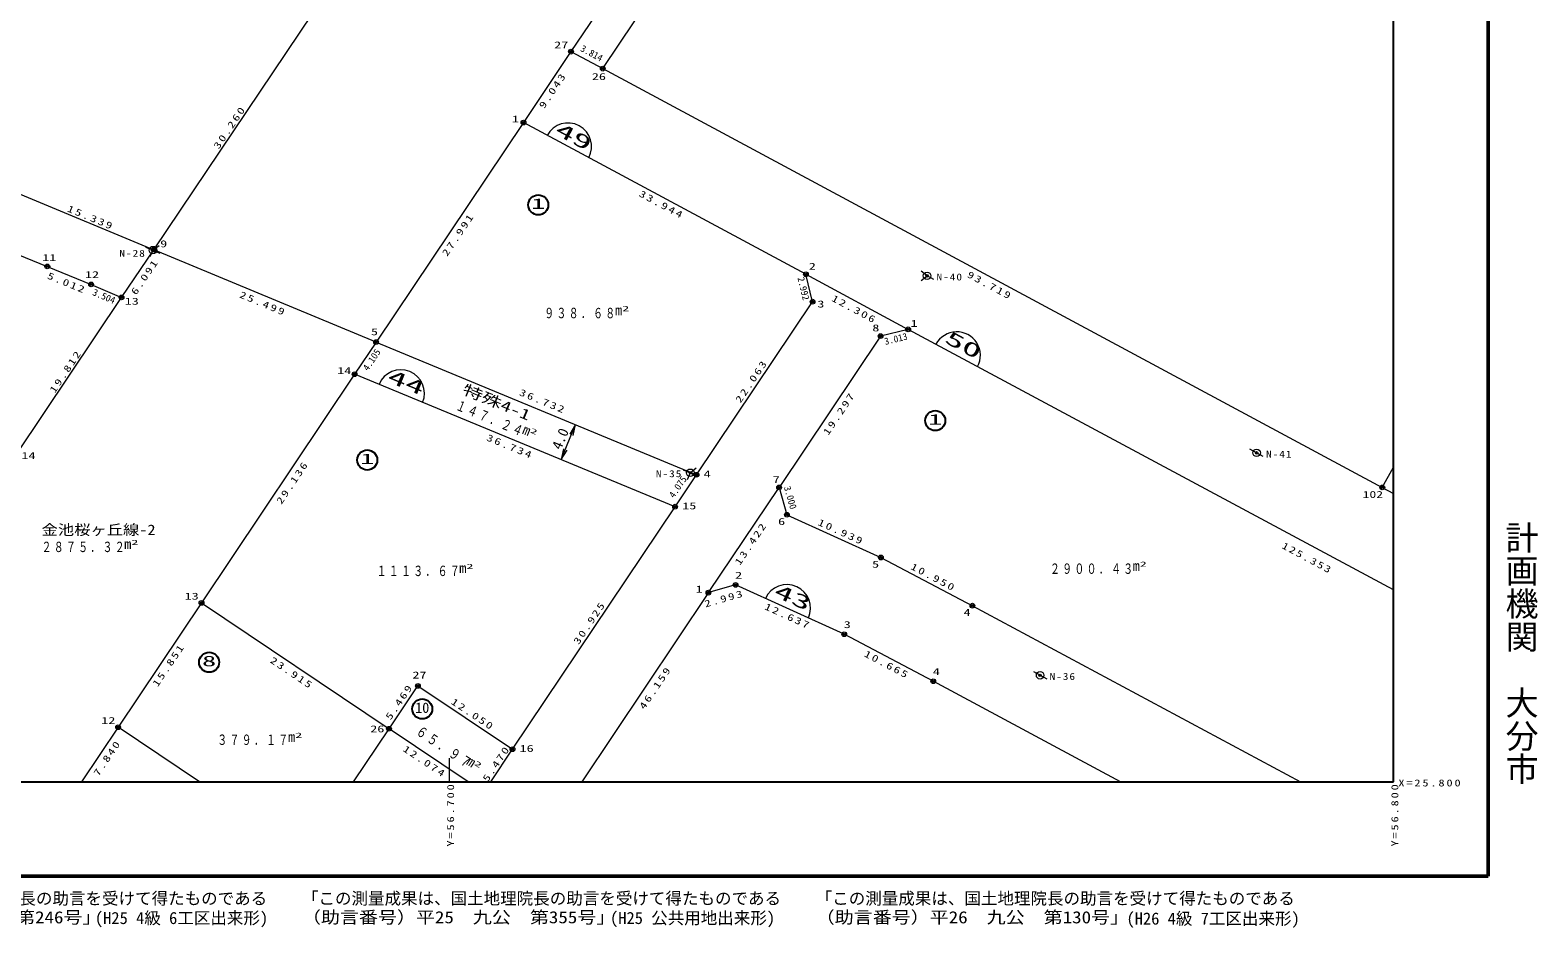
# Model space of a CAD drawing. Units: millimetres at full size, sheet at 1:500; details may follow other scales. Extents: x 56386042 to 56854500, y 25771750 to 26117216.
# Drawn here: x 56655588 to 56815272, y 25784539 to 25879588 of the extents above; entities that cross this region are included whole.
import ezdxf
from ezdxf.enums import TextEntityAlignment as Align

# ---------------------------------------------------------------- set-up
doc = ezdxf.new("R2010")
doc.units = ezdxf.units.MM
doc.header["$LTSCALE"] = 500
doc.header["$PDMODE"] = 32
doc.header["$PDSIZE"] = 250
doc.layers.add('レイヤ1', color=7, linetype='Continuous', lineweight=13)
doc.layers.add('基準点', color=7, linetype='Continuous', lineweight=13)
doc.styles.add('@ＭＳ ゴシック', font='')
doc.styles.add('ＭＳ ゴシック', font='')
doc.styles.add('ＭＳ 明朝', font='')
doc.styles.get('@ＭＳ ゴシック').set_extended_font_data('@MS Gothic')
doc.styles.get('ＭＳ ゴシック').set_extended_font_data('MS Gothic')
doc.styles.get('ＭＳ 明朝').set_extended_font_data('MS Mincho')

# ---------------------------------------------------------------- blocks, each defined once
blk = doc.blocks.new('open_arrow')
at = {"color": 0, "linetype": 'Continuous', "lineweight": -2}
blk.add_lwpolyline([(7.5, 1.25), (0, 0), (7.5, -1.25)], dxfattribs=at)

msp = doc.modelspace()

# ---------------------------------------------------------------- linework, layer by layer
at = {"layer": 'レイヤ1', "lineweight": 50}
for p, q in [((56810000, 25790000), (56810000, 26110000)), ((56390000, 25790000), (56810000, 25790000))]:
    msp.add_line(p, q, dxfattribs=at)
at = {"layer": 'レイヤ1', "lineweight": 25}
for p, q in [((56800000, 25800000), (56800000, 26100000)), ((56400000, 25800000), (56800000, 25800000))]:
    msp.add_line(p, q, dxfattribs=at)
at = {"layer": 'レイヤ1'}
for p, q in [((56748101, 25929883), (56712870, 25877312)), ((56716232, 25875512), (56753049, 25930455)), ((56668682, 25856334), (56685575, 25881440)), ((56712870, 25877312), (56707839, 25869798)), ((56712870, 25877312), (56716232, 25875512)), ((56716232, 25875512), (56798800, 25831175)), ((56707839, 25869798), (56692234, 25846561)), ((56737745, 25853742), (56707839, 25869798)), ((56654517, 25862219), (56668682, 25856334)), ((56650449, 25857404), (56657407, 25854568)), ((56665267, 25851290), (56668682, 25856334)), ((56692234, 25846561), (56668682, 25856334)), ((56657407, 25854568), (56662044, 25852666)), ((56738462, 25850837), (56737745, 25853742)), ((56737745, 25853742), (56748581, 25847910)), ((56662044, 25852666), (56665267, 25851290)), ((56654257, 25834819), (56665267, 25851290)), ((56726174, 25832513), (56738462, 25850837)), ((56692234, 25846561), (56689945, 25843153)), ((56692234, 25846561), (56726174, 25832513)), ((56745653, 25847200), (56734913, 25831168)), ((56748581, 25847910), (56745653, 25847200)), ((56800000, 25820326), (56748581, 25847910)), ((56689945, 25843153), (56673736, 25818942)), ((56723898, 25829133), (56689945, 25843153)), ((56723898, 25829133), (56726174, 25832513)), ((56798800, 25831175), (56800000, 25833331.1)), ((56727427, 25820028), (56734913, 25831168)), ((56734913, 25831168), (56735737, 25828283)), ((56798800, 25831175), (56800000, 25830531.2)), ((56706674, 25803449), (56723898, 25829133)), ((56735737, 25828283), (56745693, 25823751)), ((56745693, 25823751), (56755383, 25818651)), ((56727427, 25820028), (56714005.2, 25800000)), ((56730304, 25820854), (56727427, 25820028)), ((56741807, 25815621), (56730304, 25820854)), ((56673736, 25818942), (56664902, 25805781)), ((56673736, 25818942), (56693596, 25805619)), ((56755383, 25818651), (56790128.4, 25800000)), ((56751240, 25810645), (56741807, 25815621)), ((56693596, 25805619), (56696659, 25810150)), ((56696659, 25810150), (56706674, 25803449)), ((56771070.9, 25800000), (56751240, 25810645)), ((56664902, 25805781), (56661022.2, 25800000)), ((56673528.8, 25800000), (56664902, 25805781)), ((56689840, 25800000), (56693596, 25805619)), ((56701993.1, 25800000), (56693596, 25805619)), ((56704364.8, 25800000), (56706674, 25803449))]:
    msp.add_line(p, q, dxfattribs=at)
at = {"layer": 'レイヤ1', "lineweight": 18}
msp.add_line((56700000, 25800000), (56700000, 25802500), dxfattribs=at)
at = {"layer": 'レイヤ1'}
for centre in [(56712870, 25877312), (56716232, 25875512), (56707839, 25869798), (56668682, 25856334), (56657407, 25854568), (56662044, 25852666), (56737745, 25853742), (56665267, 25851290), (56738462, 25850837), (56748581, 25847910), (56692234, 25846561), (56745653, 25847200), (56689945, 25843153), (56726174, 25832513), (56734913, 25831168), (56798800, 25831175), (56723898, 25829133), (56735737, 25828283), (56745693, 25823751), (56730304, 25820854), (56727427, 25820028), (56673736, 25818942), (56755383, 25818651), (56741807, 25815621), (56696659, 25810150), (56751240, 25810645), (56664902, 25805781), (56693596, 25805619), (56706674, 25803449)]:
    msp.add_circle(centre, 250, dxfattribs=at)
at = {"layer": 'レイヤ1', "lineweight": 25}
for centre in [(56709405.1, 25861085.4), (56751447.8, 25838245.9), (56691291.5, 25834074.7), (56674545.2, 25812658), (56697115.4, 25807716.5)]:
    msp.add_circle(centre, 1060.7, dxfattribs=at)
at = {"layer": 'レイヤ1', "lineweight": 18}
for centre, start, end in [((56712555.2, 25867265.9), 331.76944, 151.76944), ((56753731.3, 25845147.1), 331.7884, 151.7884), ((56694846.1, 25841129.2), 337.56311, 157.56311), ((56735741.1, 25818380.5), 335.53803, 155.53803)]:
    msp.add_arc(centre, 2500, start, end, dxfattribs=at)
at = {"layer": 'レイヤ1'}
for p in [(56712870, 25877312), (56716232, 25875512), (56707839, 25869798), (56668682, 25856334), (56657407, 25854568), (56737745, 25853742), (56662044, 25852666), (56665267, 25851290), (56738462, 25850837), (56692234, 25846561), (56745653, 25847200), (56748581, 25847910), (56689945, 25843153), (56726174, 25832513), (56734913, 25831168), (56798800, 25831175), (56723898, 25829133), (56735737, 25828283), (56745693, 25823751), (56730304, 25820854), (56727427, 25820028), (56673736, 25818942), (56755383, 25818651), (56741807, 25815621), (56696659, 25810150), (56751240, 25810645), (56664902, 25805781), (56693596, 25805619), (56706674, 25803449)]:
    msp.add_point(p, dxfattribs=at)
at = {"layer": '基準点'}
for p, q in [((56668597.7, 25856296), (56667851.8, 25856585.3)), ((56668597.7, 25856296), (56668250.9, 25855575)), ((56669248.4, 25856761.3), (56668597.7, 25856296)), ((56668597.7, 25856296), (56669336.7, 25855989.8)), ((56750585.6, 25853576.2), (56749953.7, 25854066.7)), ((56749970.5, 25853064.7), (56750585.6, 25853576.2)), ((56751290.4, 25853197.7), (56750585.6, 25853576.2)), ((56711823.6, 25834118.8), (56713355.1, 25837818.8)), ((56785486.1, 25834833.4), (56784781.3, 25835211.9)), ((56786191, 25834455.2), (56785486.1, 25834833.4)), ((56724762.9, 25833026.8), (56725502, 25832720.6)), ((56725502, 25832720.6), (56725184.9, 25831986.1)), ((56725502, 25832720.6), (56726117.2, 25833232.1)), ((56725502, 25832720.6), (56726194.4, 25832319.9)), ((56761865.6, 25811679.6), (56762558.1, 25811278.9)), ((56762558.1, 25811278.9), (56763261.6, 25810898.1))]:
    msp.add_line(p, q, dxfattribs=at)
for centre in [(56668598, 25856296), (56750586, 25853576), (56785486, 25834833), (56725502, 25832721), (56762558, 25811279)]:
    msp.add_circle(centre, 400, dxfattribs=at)
for p in [(56668598, 25856296), (56750586, 25853576), (56785486, 25834833), (56725502, 25832721), (56762558, 25811279)]:
    msp.add_point(p, dxfattribs=at)

# ---------------------------------------------------------------- block references
at = {"layer": '基準点', "xscale": 155, "yscale": 155}
for p, rotation in [((56713355.1, 25837818.8), 247.5), ((56711823.6, 25834118.8), 67.5)]:
    msp.add_blockref('open_arrow', p, dxfattribs=dict(at, rotation=rotation))

# ---------------------------------------------------------------- texts
at = {"layer": 'レイヤ1', "style": 'ＭＳ ゴシック'}
for s, height, width, p in [('27', 733.1, 1.5, (56711083.1, 25877438.1)), ('26', 733.1, 1.5, (56715077.5, 25874088.4)), ('1', 733.1, 1.5, (56706601.3, 25869594.6)), ('1', 1100, 2, (56708655.1, 25860335.4)), ('9', 733.1, 1.5, (56669357.4, 25856379.9)), ('11', 733.1, 1.5, (56656858.1, 25854910.9)), ('2', 733.1, 1.5, (56738050.1, 25853993.6)), ('12', 733.1, 1.5, (56661389.7, 25853114.2)), ('13', 733.1, 1.5, (56665605.6, 25850295.7)), ('2', 549.9, 2, (56718290.6, 25849668.2)), ('3', 733.1, 1.5, (56738962, 25850002.9)), ('8', 733.1, 1.5, (56744779.6, 25847473.3)), ('1', 733.1, 1.5, (56748828.9, 25847951.3)), ('5', 733.1, 1.5, (56691683.4, 25847063.7)), ('14', 733.1, 1.5, (56688109, 25842951.9)), ('1', 1100, 2, (56750697.8, 25837495.9)), ('14', 733.1, 1.5, (56654664.2, 25833952.8)), ('1', 1100, 2, (56690541.5, 25833324.7)), ('4', 733.1, 1.5, (56726924.5, 25832013)), ('7', 733.1, 1.5, (56734227, 25831402.9)), ('102', 733.1, 1.45, (56796711, 25829839.8)), ('15', 733.1, 1.5, (56724648.5, 25828633)), ('金池桜ヶ丘線-2', 1100, 1.15, (56656797.3, 25825808.3)), ('6', 733.1, 1.5, (56734803.8, 25826981.3)), ('2', 549.9, 2, (56666297.3, 25824908.3)), ('2', 549.9, 2, (56701787.1, 25822366.5)), ('5', 733.1, 1.5, (56744759.8, 25822449.3)), ('2', 549.9, 2, (56773104.3, 25822599.7)), ('2', 733.1, 1.5, (56730252.8, 25821289.4)), ('13', 733.1, 1.5, (56671949.1, 25819068.1)), ('1', 733.1, 1.5, (56726066.7, 25819820.1)), ('4', 733.1, 1.5, (56754449.8, 25817349.3)), ('3', 733.1, 1.5, (56741755.8, 25816056.4)), ('8', 1100, 2, (56673795.2, 25811908)), ('27', 733.1, 1.5, (56696073.3, 25810719)), ('4', 733.1, 1.5, (56751188.8, 25811080.4)), ('12', 733.1, 1.5, (56663115.1, 25805907.1)), ('2', 549.9, 2, (56683661.5, 25804485)), ('26', 733.1, 1.5, (56691607.2, 25805018.8)), ('16', 733.1, 1.5, (56707424.5, 25802949)), ('（助言番号）平25\u3000九公\u3000第246号」', 1283, 1.15, (56629948.1, 25784628.9)), ('（助言番号）平25\u3000九公\u3000第355号」', 1283, 1.15, (56684370.3, 25784634.3)), ('（助言番号）平26\u3000九公\u3000第130号」', 1283, 1.15, (56738787.3, 25784630.3))]:
    msp.add_text(s, height=height, dxfattribs=dict(at, width=width)).set_placement(p, align=Align.BOTTOM_LEFT)
at = {"layer": 'レイヤ1'}
for s, height, rotation, style, p in [('3.814', 733.1, 331.836, 'ＭＳ ゴシック', (56713689.9, 25877224.7)), ('2.992', 733.1, 283.864, 'ＭＳ ゴシック', (56736634.1, 25853300.5)), ('3.504', 733.1, 336.881, 'ＭＳ ゴシック', (56662034.7, 25851365.2)), ('3.013', 733.1, 13.63, 'ＭＳ ゴシック', (56746203.1, 25846043.5)), ('4.105', 733.1, 56.113, 'ＭＳ ゴシック', (56691551.9, 25843325.4)), ('m', 1100, 337.515, 'ＭＳ ゴシック', (56707503.6, 25836579.6)), ('4.075', 733.1, 56.045, 'ＭＳ ゴシック', (56723969.1, 25829867.5)), ('3.000', 733.1, 285.94, 'ＭＳ ゴシック', (56735197.5, 25831132.4)), ('計画機関\u3000大分市', 2566, 270, '@ＭＳ ゴシック', (56811502.9, 25827632.3)), ('m', 1100, 326.214, 'ＭＳ ゴシック', (56701523.6, 25801616))]:
    msp.add_text(s, height=height, rotation=rotation, dxfattribs=dict(at, style=style)).set_placement(p, align=Align.BOTTOM_LEFT)
at = {"layer": 'レイヤ1', "style": 'ＭＳ ゴシック'}
for s, height, rotation, width, p in [('49', 1466, 331.769, 2, (56710864.8, 25868249.7)), ('50', 1466, 331.788, 2, (56752124, 25846186)), ('44', 1466, 337.563, 2, (56693142.4, 25842001.1)), ('特殊4-1', 1100, 337.515, 1.45, (56701147.4, 25840833.9)), ('2', 549.9, 337.515, 2, (56708426.1, 25836847.2)), ('43', 1466, 335.538, 2, (56734069.3, 25819312.1)), ('2', 549.9, 326.214, 2, (56702480.6, 25801697.6))]:
    msp.add_text(s, height=height, rotation=rotation, dxfattribs=dict(at, width=width)).set_placement(p, align=Align.BOTTOM_LEFT)
at = {"layer": 'レイヤ1'}
for s, height, style, p in [('m', 1100, 'ＭＳ ゴシック', (56717540.6, 25849068.2)), ('m', 1100, 'ＭＳ ゴシック', (56665547.3, 25824308.3)), ('m', 1100, 'ＭＳ ゴシック', (56701037.1, 25821766.5)), ('m', 1100, 'ＭＳ ゴシック', (56772354.3, 25821999.7)), ('10', 1100, 'ＭＳ ゴシック', (56696365.4, 25806966.5)), ('m', 1100, 'ＭＳ ゴシック', (56682911.5, 25803885)), ('「この測量成果は、国土地理院長の助言を受けて得たものである', 1283, 'ＭＳ ゴシック', (56629948.1, 25786628.9)), ('「この測量成果は、国土地理院長の助言を受けて得たものである', 1283, 'ＭＳ ゴシック', (56684370.3, 25786634.3)), ('「この測量成果は、国土地理院長の助言を受けて得たものである', 1283, 'ＭＳ ゴシック', (56738787.3, 25786630.3)), ('(H25 4級 6工区出来形)', 1283, 'ＭＳ 明朝', (56662441.1, 25784555.7)), ('(H25 公共用地出来形)', 1283, 'ＭＳ 明朝', (56717001, 25784559.1)), ('(H26 4級 7工区出来形)', 1283, 'ＭＳ 明朝', (56771701.3, 25784496.3))]:
    msp.add_text(s, height=height, dxfattribs=dict(at, style=style)).set_placement(p, align=Align.BOTTOM_LEFT)
at = {"layer": 'レイヤ1', "attachment_point": 7, "style": 'ＭＳ ゴシック'}
for s, insert, char_height, rotation in [('\\T1.29;\\W1.35;9.043', (56710037.9, 25871208.8), 733.1, 56.196), ('\\T1.3;\\W1.35;30.260', (56675566.9, 25866924.5), 733.1, 56.065), ('\\T1.3;\\W1.35;33.944', (56719991.3, 25862032), 733.1, 331.769), ('\\T1.3;\\W1.35;15.339', (56659438.7, 25860404.9), 733.1, 337.439), ('\\T1.3;\\W1.35;27.991', (56699766.6, 25855570.6), 733.1, 56.116), ('\\T1.29;\\W1.35;6.091', (56666826.6, 25851477.9), 733.1, 55.9), ('\\T1.29;\\W1.35;5.012', (56657327.2, 25853303.7), 733.1, 337.698), ('\\T1.3;\\W1.35;93.719', (56754745.8, 25853469), 733.1, 331.765), ('\\T1.3;\\W1.35;25.499', (56677689, 25851297.3), 733.1, 337.464), ('\\T1.3;\\W1.35;12.306', (56740392.9, 25850954.1), 733.1, 331.711), ('\\T1.3;\\W1.35;19.812', (56658206.4, 25841087.2), 733.1, 56.239), ('\\T1.3;\\W1.35;22.063', (56730836.6, 25840043.8), 733.1, 56.154), ('\\T1.23;\\W0.7;１４７．２４', (56700573.8, 25839447.9), 1100, 337.515), ('\\T1.3;\\W1.35;36.732', (56707317, 25840947.7), 733.1, 337.515), ('\\T1.3;\\W1.35;19.297', (56740128.5, 25836617), 733.1, 56.181), ('\\T1.3;\\W1.35;36.734', (56703845.2, 25836159.6), 733.1, 337.563), ('\\T1.3;\\W1.35;29.136', (56682218.3, 25829315.9), 733.1, 56.198), ('\\T1.3;\\W1.35;10.939', (56738940, 25827207.5), 733.1, 335.525), ('\\T1.3;\\W1.35;13.422', (56730771.6, 25822853.7), 733.1, 56.099), ('\\T1.3;\\W1.3;125.353', (56788082.4, 25824760.1), 733.1, 331.788), ('\\T1.3;\\W1.35;10.950', (56748764.3, 25822550.3), 733.1, 332.241), ('\\T1.29;\\W1.35;2.993', (56727125.9, 25818450.2), 733.1, 16.019), ('\\T1.3;\\W1.35;30.925', (56713687.6, 25814460.3), 733.1, 56.154), ('\\T1.3;\\W1.35;12.637', (56733294.8, 25818285.6), 733.1, 335.538), ('\\T1.3;\\W1.35;15.851', (56669103.3, 25809990.1), 733.1, 56.129), ('\\T1.3;\\W1.35;23.915', (56680921.4, 25812676.7), 733.1, 326.144), ('\\T1.3;\\W1.35;10.665', (56743837.7, 25813307.1), 733.1, 332.188), ('\\T1.3;\\W1.35;46.159', (56720659.1, 25807586.8), 733.1, 56.172), ('\\T1.29;\\W1.35;5.469', (56693776.3, 25806474.9), 733.1, 55.941), ('\\T1.3;\\W1.35;12.050', (56700090.6, 25808294.8), 733.1, 326.214), ('\\T1.23;\\W0.75;６５．９７', (56696329.2, 25805091.6), 1100, 326.214), ('\\T1.29;\\W1.35;7.840', (56662851.1, 25800527.8), 733.1, 56.134), ('\\T1.3;\\W1.35;12.074', (56694992.9, 25803297.1), 733.1, 326.211), ('\\T1.29;\\W1.35;5.470', (56704067.6, 25799924.3), 733.1, 56.197), ('\\T1.31;\\W1.3;Y=56.700', (56700500, 25793150), 733.1, 90), ('\\T1.31;\\W1.3;Y=56.800', (56800500, 25793150), 733.1, 90)]:
    msp.add_mtext(s, dxfattribs=dict(at, insert=insert, char_height=char_height, rotation=rotation))
for s, insert, char_height in [('\\T1.23;\\W0.7;９３８．６８', (56710040.6, 25849068.2), 1100), ('\\T1.23;\\W0.7;２８７５．３２', (56656797.3, 25824308.3), 1100), ('\\T1.23;\\W0.7;１１１３．６７', (56692287.1, 25821766.5), 1100), ('\\T1.23;\\W0.7;２９００．４３', (56763604.3, 25821999.7), 1100), ('\\T1.23;\\W0.7;３７９．１７', (56675411.5, 25803885), 1100), ('\\T1.31;\\W1.3;X=25.800', (56800500, 25799500), 733.1)]:
    msp.add_mtext(s, dxfattribs=dict(at, insert=insert, char_height=char_height))
at = {"layer": '基準点', "style": 'ＭＳ ゴシック'}
msp.add_text('4.0', height=1100, rotation=67.515, dxfattribs=at).set_placement((56712112.9, 25834948.5), align=Align.BOTTOM_LEFT)
at = {"layer": '基準点', "char_height": 733.1, "attachment_point": 7, "style": 'ＭＳ ゴシック'}
for s, insert in [('\\T1.17;\\W1.2;N-28', (56665033.8, 25855579.3)), ('\\T1.17;\\W1.2;N-40', (56751586.5, 25853076)), ('\\T1.17;\\W1.2;N-41', (56786486.5, 25834333)), ('\\T1.17;\\W1.2;N-35', (56721859.5, 25832244.7)), ('\\T1.17;\\W1.2;N-36', (56763558.5, 25810779))]:
    msp.add_mtext(s, dxfattribs=dict(at, insert=insert))

doc.saveas('drawing.dxf')
